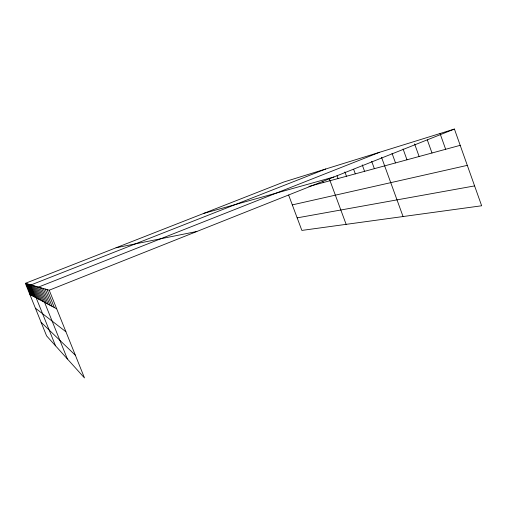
<?xml version="1.0" encoding="UTF-8"?>
<svg xmlns="http://www.w3.org/2000/svg" width="507" height="507" viewBox="0 0 507 507"><rect width="100%" height="100%" fill="white"/><g stroke="black" fill="none" stroke-linecap="round" stroke-linejoin="round"><path stroke-width="0.76" d="M49.211 290.2L84.492 377.943L46.6 335.894L25.35 283.331L49.211 290.2L454.418 129.057L481.65 205.772L301.861 230.419L288.635 195.075M379.699 152.246L38.418 287.095L67.387 358.962M325.697 169.008L30.959 284.94L55.529 345.806M25.35 283.331L283.755 182.026L454.418 129.057M203.725 213.396L333.942 176.968M308.934 186.462L460.198 145.332M292.311 204.891L467.302 165.358M116.04 247.777L196.868 231.477M297.165 217.864L474.596 185.904M29.85 294.459L56.702 308.833M35.395 308.174L65.916 331.749M41.086 322.256L75.366 355.242M33.177 285.58L38.659 299.174M32.036 285.251L37.379 298.49M30.052 284.68L35.141 297.292M29.184 284.433L34.165 296.766M28.348 284.193L33.228 296.265M27.555 283.964L32.334 295.784M26.789 283.743L31.472 295.328M26.053 283.533L30.642 294.884M47.088 289.592L54.319 307.553M45.117 289.022L52.094 306.367M43.272 288.489L50.022 305.258M41.549 287.995L48.089 304.219M39.939 287.526L46.27 303.249M36.992 286.683L42.956 301.475M35.648 286.297L41.441 300.664M34.375 285.929L40.015 299.897M329.214 178.527L346.135 224.348M322.706 181.138L323.238 182.571M344.88 171.917L346.471 176.252M337.016 175.72L338.055 178.546M362.226 164.864L364.59 171.328M353.677 169.401L355.306 173.85M371.675 161.302L374.362 168.673M392.038 153.336L395.511 162.918M381.524 157.265L403.059 216.546M403.084 148.995L406.982 159.8M427.3 139.9L431.996 153M414.593 143.893L419.124 156.498M440.038 133.518L445.659 149.286"/></g></svg>
